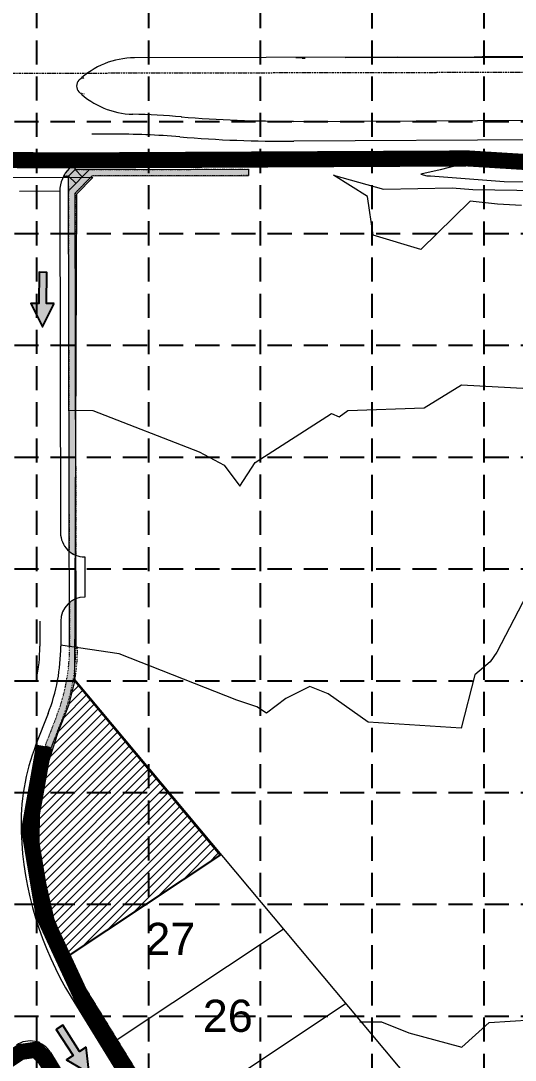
# Model space of a CAD drawing. Extents: x 18544 to 21332, y 16212 to 20668.
# Drawn here: x 19859 to 20166, y 19386 to 20032 of the extents above; entities that cross this region are included whole.
import ezdxf
from ezdxf.enums import TextEntityAlignment as Align

# ---------------------------------------------------------------- set-up
doc = ezdxf.new("R2010")
doc.units = 0
doc.header["$MEASUREMENT"] = 0
for name, pattern in [('DASHDOT', [1, 0.5, -0.25, 0, -0.25]), ('DOT', [0.25, 0, -0.25]), ('HIDDEN', [0.375, 0.25, -0.125])]:
    doc.linetypes.add(name, pattern=pattern)
doc.layers.get('0').update_dxf_attribs({"lineweight": 0})
for name, color, linetype, lineweight in [('13', 7, 'Continuous', 0), ('26', 7, 'Continuous', 0), ('27', 7, 'Continuous', 0), ('28', 7, 'Continuous', 0), ('29', 7, 'Continuous', 0), ('30', 7, 'Continuous', 0), ('33', 7, 'Continuous', 0), ('34', 7, 'Continuous', 0), ('6', 7, 'Continuous', 0), ('60', 7, 'Continuous', 0), ('62', 7, 'Continuous', 0), ('Erosion Blanket', 84, 'Continuous', 0)]:
    doc.layers.add(name, color=color, linetype=linetype, lineweight=lineweight)
for name, color, linetype in [('ARROWS', 7, 'Continuous'), ('GRID', 254, 'HIDDEN'), ('Limits of Disturbance', 1, 'Continuous'), ('SODDED LOT', 2, 'Continuous')]:
    doc.layers.add(name, color=color, linetype=linetype)
doc.styles.get("Standard").update_dxf_attribs({"font": 'ARIAL.TTF'})

# ---------------------------------------------------------------- blocks, each defined once
blk = doc.blocks.new('arrow')
blk.add_lwpolyline([(-67.00679329302966, -25.35842018353742), (-59.3270347441985, -25.41938721699262), (-59.57091179542658, -56.1384215279777), (-51.89114823905948, -56.19938584448118), (-51.64727869913713, -25.48035696739953), (-43.96752265407486, -25.54132400085473), (-55.30425519266737, -2.410587189246144), (-67.00678578172392, -25.35840795725562)], close=True)
at = {"color": 254}
for points in [[(-43.96751955730906, -25.54132267721434), (-67.00679354271597, -25.35841771446121), (-55.30425158724847, -2.410596210431322), (-67.00679354271597, -25.35841771446121)], [(-59.57090883123692, -56.13841801592571), (-51.89115083610795, -56.19938633684342), (-59.32703554756517, -25.41938603537892), (-51.64727755243712, -25.48035435629663)]]:
    blk.add_solid(points, dxfattribs=at)

msp = doc.modelspace()

# ---------------------------------------------------------------- hatches: boundary and pattern name
at = {"layer": '26', "linetype": 'DOT', "lineweight": 0}
h = msp.add_hatch(color=7, dxfattribs=at)
edge = h.paths.add_edge_path(flags=16)
edge.add_line((19888.86493975341, 19702.37511702017), (19888.41006691183, 19926.85063472396))
edge.add_line((19888.41006691183, 19926.85063472396), (19888.39198545183, 19935.77366660665))
edge.add_line((19888.39198545183, 19935.77366660665), (19885.29022910856, 19935.76738160039))
edge.add_line((19885.29022910856, 19935.76738160039), (19885.92250762658, 19936.85769170812))
edge.add_line((19885.92250762658, 19936.85769170812), (19886.55305683157, 19937.79886097598))
edge.add_line((19886.55305683157, 19937.79886097598), (19887.2336496231, 19938.74003024384))
edge.add_line((19887.2336496231, 19938.74003024384), (19888.29457368084, 19939.95153536485))
edge.add_line((19888.29457368084, 19939.95153536485), (19889.36550645467, 19941.03287878048))
edge.add_line((19889.36550645467, 19941.03287878048), (19890.58656999115, 19942.07417243874))
edge.add_line((19890.58656999115, 19942.07417243874), (19891.85767711722, 19942.97529195227))
edge.add_line((19891.85767711722, 19942.97529195227), (19892.3767346263, 19943.30385954772))
edge.add_line((19892.3767346263, 19943.30385954772), (19892.3767346263, 19943.30385954772))
edge.add_line((19892.3767346263, 19943.30385954772), (19892.38387173376, 19939.78176346629))
edge.add_line((19892.38387173376, 19939.78176346629), (19901.35938249153, 19939.79995030366))
edge.add_line((19901.35938249153, 19939.79995030366), (20000.23027391278, 19940.00028974273))
edge.add_line((20000.23027391278, 19940.00028974273), (20000.23837898801, 19936.00029795526))
edge.add_line((20000.23837898801, 19936.00029795526), (19903.0195925718, 19935.80330613422))
edge.add_line((19903.0195925718, 19935.80330613422), (19892.41342573321, 19925.19713929563))
edge.add_line((19892.41342573321, 19925.19713929563), (19892.86879199805, 19700.04248542131))
edge.add_arc((19898.34141847062, 19714.00852850617), 14.99999999999943, 230.8340292565692, 248.6021550273311, ccw=False)
edge.add_line((19888.86788445693, 19702.37873257851), (19888.86493975341, 19702.37511702017))
h = msp.add_hatch(color=7, dxfattribs=at)
edge = h.paths.add_edge_path(flags=16)
edge.add_line((19873.71335906552, 19581.57447604297), (19877.4383931547, 19580.11703957945))
edge.add_line((19877.4383931547, 19580.11703957945), (19884.46044147771, 19598.06455911435))
edge.add_arc((19768.9846, 19643.2454), 123.99991269377, 338.6316845795058, 350.5392074102332)
edge.add_line((19891.29790462134, 19622.86320530292), (19891.18156201565, 19622.17692064689))
edge.add_arc((19768.98460000039, 19643.24540000122), 123.9999126937698, 350.2175758346813, 360.1161042873419)
edge.add_line((19892.98425810419, 19643.49667353435), (19892.92456890774, 19672.9527370098))
edge.add_arc((19898.45287777252, 19659.00864144482), 15, 111.6264616637505, 129.412788109141)
edge.add_line((19888.92933326213, 19670.59751973327), (19888.98426631672, 19643.48856802881))
edge.add_arc((19768.98460000039, 19643.24540000122), 119.9999126937698, -9.782425834681192, 0.11610261797949306, ccw=False)
edge.add_line((19887.23972116186, 19622.85654604621), (19887.35231137166, 19623.52069591737))
edge.add_arc((19768.9846, 19643.2454), 119.99991269377, 338.6316845795059, 350.53920741023325, ccw=False)
edge.add_line((19880.73540738853, 19599.52199557787), (19873.71335906552, 19581.57447604297))
h = msp.add_hatch(color=7, dxfattribs=at)
edge = h.paths.add_edge_path(flags=16)
edge.add_line((19873.71335906552, 19581.57447604297), (19877.4383931547, 19580.11703957945))
edge.add_line((19877.4383931547, 19580.11703957945), (19884.46044147771, 19598.06455911435))
edge.add_arc((19768.9846, 19643.2454), 123.99991269377, 338.6316845795058, 350.5392074102332)
edge.add_line((19891.29790462134, 19622.86320530292), (19891.18156201565, 19622.17692064689))
edge.add_arc((19768.98460000039, 19643.24540000122), 123.9999126937698, 350.2175758346813, 360.1161042873419)
edge.add_line((19892.98425810419, 19643.49667353435), (19892.92456890774, 19672.9527370098))
edge.add_arc((19898.45287777252, 19659.00864144482), 15, 111.6264616637505, 129.412788109141)
edge.add_line((19888.92933326213, 19670.59751973327), (19888.98426631672, 19643.48856802881))
edge.add_arc((19768.98460000039, 19643.24540000122), 119.9999126937698, -9.782425834681192, 0.11610261797949306, ccw=False)
edge.add_line((19887.23972116186, 19622.85654604621), (19887.35231137166, 19623.52069591737))
edge.add_arc((19768.9846, 19643.2454), 119.99991269377, 338.6316845795059, 350.53920741023325, ccw=False)
edge.add_line((19880.73540738853, 19599.52199557787), (19873.71335906552, 19581.57447604297))
at = {"layer": 'SODDED LOT', "linetype": 'Continuous', "lineweight": 0, "ltscale": 5}
h = msp.add_hatch(dxfattribs=at)
h.set_pattern_fill('ANSI31', color=256, scale=30, style=0)
h.set_pattern_definition([(45, (0, 0), (-2.651650429449553, 2.651650429449553), [])])
h.paths.add_polyline_path([(19982.48317049073, 19513.42730023682), (19888.79104856533, 19451.44511937575), (19879.28988184686, 19473.33670031216), (19873.74753011422, 19497.86581511792), (19870.05263493273, 19521.07616298901), (19870.31655473707, 19541.64897699074), (19874.01144991856, 19565.38683371156), (19881.65478393549, 19589.28244591725), (19888.5167346898, 19606.69020682056), (19892.2116477921, 19621.4604234752)])

# ---------------------------------------------------------------- linework, layer by layer
at = {"color": 7, "linetype": 'Continuous', "lineweight": 0}
msp.add_line((20145.64397158116, 20009.99938764916), (20577.83550551469, 20011.9801969512), dxfattribs=at).dxf.unprotected_set("ltscale", 0)
at = {"layer": '26', "color": 7, "linetype": 'DOT', "lineweight": 0}
for p, q in [((19891.85767711722, 19942.97529195227), (19892.3767346263, 19943.30385954772)), ((19891.85767711722, 19942.97529195227), (19892.3767346263, 19943.30385954772)), ((19892.3767346263, 19943.30385954772), (19892.3767346263, 19943.30385954772)), ((19892.3767346263, 19943.30385954772), (19892.38387173376, 19939.78176346629)), ((19892.3767346263, 19943.30385954772), (19892.3767346263, 19943.30385954772)), ((19892.3767346263, 19943.30385954772), (19892.38387173376, 19939.78176346629)), ((19885.29022910856, 19935.76738160039), (19885.92250762658, 19936.85769170812)), ((19885.29022910856, 19935.76738160039), (19885.92250762658, 19936.85769170812)), ((19885.92250762658, 19936.85769170812), (19886.55305683157, 19937.79886097598)), ((19885.92250762658, 19936.85769170812), (19886.55305683157, 19937.79886097598)), ((19886.55305683157, 19937.79886097598), (19887.2336496231, 19938.74003024384)), ((19886.55305683157, 19937.79886097598), (19887.2336496231, 19938.74003024384)), ((19887.2336496231, 19938.74003024384), (19888.29457368084, 19939.95153536485)), ((19887.2336496231, 19938.74003024384), (19888.29457368084, 19939.95153536485)), ((19888.29457368084, 19939.95153536485), (19889.36550645467, 19941.03287878048)), ((19888.29457368084, 19939.95153536485), (19889.36550645467, 19941.03287878048)), ((19889.36550645467, 19941.03287878048), (19890.58656999115, 19942.07417243874)), ((19889.36550645467, 19941.03287878048), (19890.58656999115, 19942.07417243874)), ((19890.58656999115, 19942.07417243874), (19891.85767711722, 19942.97529195227)), ((19890.58656999115, 19942.07417243874), (19891.85767711722, 19942.97529195227)), ((19892.38387173376, 19939.78176346629), (19901.35938249153, 19939.79995030366)), ((19892.38387173376, 19939.78176346629), (19901.35938249153, 19939.79995030366)), ((19901.35938249153, 19939.79995030366), (20000.23027391278, 19940.00028974273)), ((19901.35938249153, 19939.79995030366), (20000.23027391278, 19940.00028974273)), ((20000.23027391278, 19940.00028974273), (20000.23837898801, 19936.00029795526)), ((20000.23027391278, 19940.00028974273), (20000.23837898801, 19936.00029795526)), ((19888.39198545183, 19935.77366660665), (19885.29022910856, 19935.76738160039)), ((19888.39198545183, 19935.77366660665), (19885.29022910856, 19935.76738160039)), ((19888.41006691183, 19926.85063472396), (19888.39198545183, 19935.77366660665)), ((19888.41006691183, 19926.85063472396), (19888.39198545183, 19935.77366660665)), ((19903.0195925718, 19935.80330613422), (19892.41342573321, 19925.19713929563)), ((19903.0195925718, 19935.80330613422), (19892.41342573321, 19925.19713929563)), ((20000.23837898801, 19936.00029795526), (19903.0195925718, 19935.80330613422)), ((20000.23837898801, 19936.00029795526), (19903.0195925718, 19935.80330613422)), ((19888.86493975341, 19702.37511702017), (19888.41006691183, 19926.85063472396)), ((19888.86493975341, 19702.37511702017), (19888.41006691183, 19926.85063472396)), ((19892.41342573321, 19925.19713929563), (19892.86879199805, 19700.04248542131)), ((19892.41342573321, 19925.19713929563), (19892.86879199805, 19700.04248542131)), ((19888.86788445693, 19702.37873257851), (19888.86493975341, 19702.37511702017)), ((19888.86788445693, 19702.37873257851), (19888.86493975341, 19702.37511702017)), ((19892.98425810419, 19643.49667353435), (19892.92456890774, 19672.9527370098)), ((19892.98425810419, 19643.49667353435), (19892.92456890774, 19672.9527370098)), ((19888.92933326213, 19670.59751973327), (19888.98426631672, 19643.48856802881)), ((19888.92933326213, 19670.59751973327), (19888.98426631672, 19643.48856802881)), ((19887.23972116186, 19622.85654604621), (19887.35231137166, 19623.52069591737)), ((19887.23972116186, 19622.85654604621), (19887.35231137166, 19623.52069591737)), ((19891.29790462134, 19622.86320530292), (19891.18156201565, 19622.17692064689)), ((19891.29790462134, 19622.86320530292), (19891.18156201565, 19622.17692064689)), ((19880.73540738853, 19599.52199557787), (19873.71335906552, 19581.57447604297)), ((19880.73540738853, 19599.52199557787), (19873.71335906552, 19581.57447604297)), ((19880.73540738853, 19599.52199557787), (19873.71335906552, 19581.57447604297)), ((19880.73540738853, 19599.52199557787), (19873.71335906552, 19581.57447604297)), ((19884.46044147771, 19598.06455911435), (19877.4383931547, 19580.11703957945)), ((19877.4383931547, 19580.11703957945), (19884.46044147771, 19598.06455911435)), ((19884.46044147771, 19598.06455911435), (19877.4383931547, 19580.11703957945)), ((19877.4383931547, 19580.11703957945), (19884.46044147771, 19598.06455911435)), ((19877.4383931547, 19580.11703957945), (19873.71335906552, 19581.57447604297)), ((19873.71335906552, 19581.57447604297), (19877.4383931547, 19580.11703957945)), ((19877.4383931547, 19580.11703957945), (19873.71335906552, 19581.57447604297)), ((19873.71335906552, 19581.57447604297), (19877.4383931547, 19580.11703957945))]:
    msp.add_line(p, q, dxfattribs=at)
at = {"layer": '26', "color": 7, "linetype": 'Continuous', "lineweight": 0}
for p, q in [((19892.38387173376, 19939.78176346629), (19892.3767346263, 19943.30385954772)), ((19892.38387173376, 19939.78176346629), (19892.3767346263, 19943.30385954772)), ((19888.39198545183, 19935.77366660665), (19892.38387173376, 19939.78176346629)), ((19888.39198545183, 19935.77366660665), (19892.38387173376, 19939.78176346629)), ((19888.41006691183, 19926.85063472396), (19901.35938249153, 19939.79995030366)), ((19888.41006691183, 19926.85063472396), (19901.35938249153, 19939.79995030366)), ((19892.38387173376, 19939.78176346629), (20000.23027391278, 19940.00028974273)), ((19892.38387173376, 19939.78176346629), (20000.23027391278, 19940.00028974273)), ((19892.38387173376, 19939.78176346629), (19896.86253369549, 19935.30310150762)), ((19892.38387173376, 19939.78176346629), (19896.86253369549, 19935.30310150762)), ((20000.23027391278, 19940.00028974273), (20000.23837898801, 19936.00029795526)), ((20000.23027391278, 19940.00028974273), (20000.23837898801, 19936.00029795526)), ((19885.29022910856, 19935.76738160039), (19888.39198545183, 19935.77366660665)), ((19885.29022910856, 19935.76738160039), (19888.39198545183, 19935.77366660665)), ((19888.98426631672, 19643.48856802881), (19888.39198545183, 19935.77366660665)), ((19888.39198545183, 19935.77366660665), (19892.86254212165, 19931.30310993683)), ((19888.98426631672, 19643.48856802881), (19888.39198545183, 19935.77366660665)), ((19888.39198545183, 19935.77366660665), (19892.86254212165, 19931.30310993683)), ((19892.41342573321, 19925.19713929563), (19903.0195925718, 19935.80330613422)), ((19892.41342573321, 19925.19713929563), (19903.0195925718, 19935.80330613422)), ((19903.0195925718, 19935.80330613422), (20000.23837898801, 19936.00029795526)), ((19903.0195925718, 19935.80330613422), (20000.23837898801, 19936.00029795526)), ((19892.98425810419, 19643.49667353435), (19892.41342573626, 19925.19713929563)), ((19892.98425810419, 19643.49667353435), (19892.41342573626, 19925.19713929563))]:
    msp.add_line(p, q, dxfattribs=at)
at = {"layer": '26', "color": 7, "linetype": 'DOT', "lineweight": 0}
for centre, radius, start, end in [((19898.34141847062, 19714.00852850617), 14.99999999999943, 230.8340292565692, 248.6021550273311), ((19898.34141847062, 19714.00852850617), 14.99999999999943, 230.8340292565692, 248.6021550273311), ((19898.45287777252, 19659.00864144482), 15, 111.6264616637505, 129.412788109141), ((19898.45287777252, 19659.00864144482), 15, 111.6264616637504, 129.412788109141), ((19768.98460000039, 19643.24540000122), 119.9999126937698, 350.2175741653188, 0.1161026179794838), ((19768.98460000039, 19643.24540000122), 119.9999126937698, 350.2175741653188, 0.1161026179794837), ((19768.98460000039, 19643.24540000122), 119.9999126937698, 350.2175758346813, 0.1161042873419019), ((19768.98460000039, 19643.24540000122), 119.9999126937698, 350.2175758346813, 0.1161042873419019), ((19768.98460000039, 19643.24540000122), 123.9999126937698, 350.2175758346813, 0.1161042873419019), ((19768.98460000039, 19643.24540000122), 123.9999126937698, 350.2175758346813, 0.1161042873419019), ((19768.9846, 19643.2454000008), 123.9999126937698, 350.2175758346813, 0.1161042873419019), ((19768.98460000039, 19643.24540000122), 123.9999126937698, 350.2175758346813, 0.1161042873419019), ((19768.98460000039, 19643.24540000122), 123.9999126937698, 350.2175758346813, 0.1161042873419019), ((19768.98460000039, 19643.24540000122), 123.9999126937698, 350.2175758346813, 0.1161042873419019), ((19768.9846, 19643.2454000008), 123.9999126937698, 350.2175758346813, 0.1161042873419019), ((19768.98460000039, 19643.24540000122), 123.9999126937698, 350.2175758346813, 0.1161042873419019), ((19768.98460000039, 19643.24540000122), 124.9999126937698, 350.2175758346813, 0.1161042873419019), ((19768.98460000039, 19643.24540000122), 124.9999126937698, 350.2175758346813, 0.1161042873419019), ((19768.9846, 19643.2454), 119.99991269377, 338.6316845795058, 350.5392074102332), ((19768.9846, 19643.2454), 119.99991269377, 338.6316845795059, 350.5392074102332), ((19768.9846, 19643.2454), 119.99991269377, 338.6316845795058, 350.5392074102332), ((19768.9846, 19643.2454), 119.99991269377, 338.6316845795059, 350.5392074102332), ((19768.9846, 19643.2454), 123.99991269377, 338.6316845795058, 350.5392074102332), ((19768.9846, 19643.2454), 123.99991269377, 338.6316845795058, 350.5392074102332), ((19768.9846, 19643.2454), 123.99991269377, 338.6316845795058, 350.5392074102332), ((19768.9846, 19643.2454), 123.99991269377, 338.6316845795058, 350.5392074102332)]:
    msp.add_arc(centre, radius, start, end, dxfattribs=at)
at = {"layer": '27', "color": 7, "linetype": 'Continuous', "lineweight": 0}
for p, q in [((20093.24283863033, 20009.58294019288), (19929.32305242775, 20009.25074975433)), ((20093.24283863033, 20009.58294019288), (19929.32305242775, 20009.25074975433)), ((20033.6146, 20008.9621), (20035.5898, 20008.9532)), ((20035.5888, 20009.4532), (20033.62153950316, 20009.47958126164)), ((20060.4404, 20009.504), (20182.5516, 20010.1688)), ((20093.24283863033, 20009.58294019288), (20182.5539, 20009.6688)), ((20093.24283863033, 20009.58294019288), (20182.5539, 20009.6688)), ((19926.1020169805, 19946.35016571245), (19902.87067452315, 19946.30308570208)), ((19926.1020169805, 19946.35016571245), (19902.87067452315, 19946.30308570208)), ((20033.2772, 19944.8877), (20130.704, 19945.3132)), ((20033.2772, 19944.8877), (20130.704, 19945.3132)), ((19882.91124697104, 19926.26259611805), (19883.34144927213, 19713.97813051546)), ((19882.91124697104, 19926.26259611805), (19883.34144927213, 19713.97813051546)), ((19898.37181723075, 19699.00855930967), (19898.42248182928, 19674.00861064791)), ((19898.37181723075, 19699.00855930967), (19898.42248182928, 19674.00861064791)), ((19883.45290857265, 19658.97824345531), (19883.48432156133, 19643.47742140568)), ((19883.45290857265, 19658.97824345531), (19883.48432156133, 19643.47742140568)), ((19875.61348551897, 19601.52597071139), (19868.06708551897, 19582.23827071139)), ((19875.61348551897, 19601.52597071139), (19868.06708551897, 19582.23827071139)), ((19889.95226206244, 19425.22048530839), (20004.62706206244, 19238.96088530839)), ((19889.95226206244, 19425.22048530839), (20004.62706206244, 19238.96088530839)), ((19877.03562460097, 19390.88572952666), (19979.93213793756, 19223.75691469161)), ((19877.03562460097, 19390.88572952666), (19979.93213793756, 19223.75691469161))]:
    msp.add_line(p, q, dxfattribs=at)
for centre, radius, start, end in [((19929.42437935044, 19959.25085242726), 49.99999999999746, 90.11611218163262, 133.7988199678369), ((19929.42437935044, 19959.25085242726), 49.99999999999746, 90.1161121816326, 133.7988199678369), ((19898.27860545671, 19991.73070415968), 5, 133.7988199678369, 226.1380881197377), ((19898.27860545671, 19991.73070415968), 5, 133.7988199678369, 226.1380881197377), ((19929.4601260258, 20024.17623967693), 50.00000000001445, 226.1380881197377, 268.6630094593816), ((19929.4601260258, 20024.17623967693), 50.00000000001445, 226.1380881197377, 268.6630094593816), ((19916.33544326484, 19461.82937812043), 512.5, 85.2608196548527, 88.66300945938166), ((19916.33544326484, 19461.82937812043), 512.5, 85.2608196548527, 88.66300945938166), ((20023.7414640659, 20757.38483686981), 787.5000000004469, 265.2431244096366, 270.3266066679553), ((20023.7414640659, 20757.38483686981), 787.5000000004469, 265.2431244096366, 270.3266066679553), ((19902.91120590394, 19926.30312677114), 20, 90.1161139310214, 180.1161118519479), ((19902.91120590394, 19926.30312677114), 20, 90.11611393102136, 180.1161118519479), ((19927.11530140241, 19446.35119245997), 500, 87.0882830589211, 90.11611392118768), ((19927.11530140241, 19446.35119245997), 500, 87.0882830589211, 90.11611392118766), ((20003.31106589321, 20944.41467758799), 999.99999999989, 267.0882830589211, 271.450702742512), ((20003.31106589321, 20944.41467758799), 999.99999999989, 267.0882830589211, 271.450702742512), ((19898.34141847101, 19714.00852850659), 15, 180.1161118520327, 270.116114786896), ((19898.34141847101, 19714.00852850659), 15, 180.1161118520327, 270.116114786896), ((19898.45287777252, 19659.00864144482), 15, 90.11611478689605, 180.116111851185), ((19898.45287777252, 19659.00864144482), 15, 90.11611478689603, 180.116111851185), ((19768.9846, 19643.2454), 114.49991269377, 338.6316845795058, 0.1161042873419528), ((19768.9846, 19643.2454), 114.49991269377, 338.6316845795058, 0.1161042873419528), ((19994.2525, 19532.86730000001), 135.5000058195214, 158.6317012805906, 182.073092527882), ((19994.2525, 19532.86730000001), 135.5000058195214, 158.6317012805906, 182.073092527882), ((20069.2034, 19535.5803), 210.5000618777054, 182.0730709639272, 211.6194235876712), ((20069.2034, 19535.5803), 210.5000618777054, 182.0730709639272, 211.6194235876712), ((19864.26238798487, 19383.02160679453), 15, 31.61943924866819, 123.8536132684306), ((19864.26238798487, 19383.02160679453), 15, 31.61943924866819, 123.8536132684306)]:
    msp.add_arc(centre, radius, start, end, dxfattribs=at)
msp.add_open_spline([(20130.704, 19945.3132), (20144.2562, 19945.0664), (20168.962, 19944.6165), (20193.6482, 19943.3628), (20204.7706, 19942.5097)], degree=3, knots=[0, 0, 0, 0, 0.5485485347679576, 1, 1, 1, 1], dxfattribs=at)
msp.add_open_spline([(20130.704, 19945.3132), (20144.2562, 19945.0664), (20168.962, 19944.6165), (20193.6482, 19943.3628), (20204.7706, 19942.5097)], degree=3, knots=[0, 0, 0, 0, 0.5485485347679576, 1, 1, 1, 1], dxfattribs=at)
at = {"layer": '28', "color": 7, "linetype": 'Continuous', "lineweight": 0}
msp.add_line((20033.275, 19945.3877), (20130.7018, 19945.8132), dxfattribs=at)
msp.add_line((20033.275, 19945.3877), (20130.7018, 19945.8132), dxfattribs=at)
msp.add_open_spline([(20130.7131, 19945.8131), (20143.8404, 19945.574), (20156.9705, 19945.335), (20181.6767, 19944.471), (20193.2537, 19943.8945), (20204.8088, 19943.0083)], degree=3, knots=[0, 0, 0, 0, 0.5313475977309735, 0.5313475977309735, 1, 1, 1, 1], dxfattribs=at)
msp.add_open_spline([(20130.7131, 19945.8131), (20143.8404, 19945.574), (20156.9705, 19945.335), (20181.6767, 19944.471), (20193.2537, 19943.8945), (20204.8088, 19943.0083)], degree=3, knots=[0, 0, 0, 0, 0.5313475977309735, 0.5313475977309735, 1, 1, 1, 1], dxfattribs=at)
at = {"layer": '29', "color": 7, "linetype": 'DOT', "lineweight": 0}
for centre, radius, start, end in [((19898.12281190727, 19991.68748520158), 5.000000000023718, 90.11604535660878, 146.1710227553637), ((19898.12281190727, 19991.68748520158), 5.000000000023718, 90.11604535660877, 146.1710227553637), ((19898.26401883204, 19991.79384341153), 5.000000000001014, 197.7666410955467, 270.1161860513457), ((19898.26401883204, 19991.79384341153), 5.000000000001014, 197.7666410955467, 270.1161860513457)]:
    msp.add_arc(centre, radius, start, end, dxfattribs=at)
at = {"layer": '30', "color": 7, "linetype": 'Continuous', "lineweight": 0}
for p, q in [((20581.7909539079, 19972.64044377575), (20028.23837136143, 19969.3976592822)), ((19915.32215886715, 19961.82835137486), (19902.83926270638, 19961.80305387433)), ((19915.32215886715, 19961.82835137486), (19902.83926270638, 19961.80305387433)), ((20581.8612502945, 19960.64064967803), (20028.42788982513, 19957.39856360363)), ((19882.91124697104, 19926.26259611805), (19857.91131344035, 19926.21193179113)), ((19882.91124697104, 19926.26259611805), (19857.91131344035, 19926.21193179113)), ((19870.45293526719, 19658.95189852901), (19870.48434825587, 19643.45107647938))]:
    msp.add_line(p, q, dxfattribs=at)
for centre, radius, start, end in [((19916.33544326484, 19461.82937812043), 500, 85.2608196548527, 90.11611391830544), ((19916.33544326484, 19461.82937812043), 500, 85.2608196548527, 90.11611391830543), ((20023.7414640659, 20757.38483686981), 800.000000000447, 265.2608196548526, 270.3356424409891), ((20023.7414640659, 20757.38483686981), 800.000000000447, 265.2608196548526, 270.3356424409891), ((19768.9846, 19643.2454), 101.49991269377, 348.4203960235229, 0.1161042873419019)]:
    msp.add_arc(centre, radius, start, end, dxfattribs=at)
at = {"layer": '33', "color": 7, "linetype": 'Continuous', "lineweight": 0}
for p, q in [((19888.10600034181, 19450.7053999115), (19983.03140034181, 19513.7968999115)), ((19888.10600034181, 19450.7053999115), (19983.03140034181, 19513.7968999115)), ((19918.50740034181, 19398.8677999115), (20021.85770034181, 19467.5587999115)), ((19918.50740034181, 19398.8677999115), (20021.85770034181, 19467.5587999115)), ((19949.98290034181, 19347.7439999115), (20060.68400034181, 19421.3206999115)), ((19949.98290034181, 19347.7439999115), (20060.68400034181, 19421.3206999115))]:
    msp.add_line(p, q, dxfattribs=at)
at = {"layer": '34', "color": 7, "linetype": 'HIDDEN', "lineweight": 0}
for p, q in [((19878.36965106052, 19579.7526804651), (19877.84517878353, 19578.41219176001)), ((19898.8936, 19430.7254), (20013.5684, 19244.4658))]:
    msp.add_line(p, q, dxfattribs=at)
for centre, radius, start, end in [((19994.2525, 19532.86730000001), 125.0000058195214, 158.6318530988156, 182.073092527882), ((20069.2034, 19535.58030000001), 199.999998664625, 182.0730698317752, 211.619425468883)]:
    msp.add_arc(centre, radius, start, end, dxfattribs=at)
msp.add_point((19869.20375964843, 19535.17440943938), dxfattribs=at)
at = {"layer": '6', "color": 254, "linetype": 'DASHDOT', "lineweight": 0}
msp.add_line((19386.32118743858, 19998.75638254036), (20569.81664330271, 20001.15478652303), dxfattribs=at)
msp.add_line((19386.32118743858, 19998.75638254036), (20569.81664330271, 20001.15478652303), dxfattribs=at)
at = {"layer": '6', "color": 254, "linetype": 'Continuous', "lineweight": 0}
for points in [[(20171.36203993042, 19944.45822139958), (20164.72666172063, 19944.57398089236), (20150.03312096011, 19944.84612440565), (20136.17032696616, 19944.01877693411), (20119.40208321787, 19939.65954707785), (20107.45610690939, 19936.90404220405), (20111.22199658498, 19935.8693910062), (20113.5208331492, 19935.9053712241), (20159.30771884213, 19932.44053671682), (20175.1512362743, 19932.22226765954)], [(20171.36203993042, 19944.45822139958), (20164.72666172063, 19944.57398089236), (20150.03312096011, 19944.84612440565), (20136.17032696616, 19944.01877693411), (20119.40208321787, 19939.65954707785), (20107.45610690939, 19936.90404220405), (20111.22199658498, 19935.8693910062), (20113.5208331492, 19935.9053712241), (20159.30771884213, 19932.44053671682), (20175.1512362743, 19932.22226765954)], [(20170.00946356395, 19917.49783513291), (20155.1386464919, 19918.22948649556), (20138.03787090365, 19920.15900471511), (20107.51770307016, 19890.09827202369), (20077.85584504532, 19898.96524463027), (20074.18500206916, 19923.05929565722), (20053.1020803003, 19936.21155888241), (20084.2259873745, 19927.66048847011), (20126.85529214148, 19928.32770065005), (20139.7964923307, 19927.34840021668), (20180.86854083377, 19926.78256896573)], [(20170.00946356395, 19917.49783513291), (20155.1386464919, 19918.22948649556), (20138.03787090365, 19920.15900471511), (20107.51770307016, 19890.09827202369), (20077.85584504532, 19898.96524463027), (20074.18500206916, 19923.05929565722), (20053.1020803003, 19936.21155888241), (20084.2259873745, 19927.66048847011), (20126.85529214148, 19928.32770065005), (20139.7964923307, 19927.34840021668), (20180.86854083377, 19926.78256896573)], [(19888.48026494889, 19790.09968704552), (19903.52841407819, 19789.98144816431), (19969.51757353435, 19764.30498907743), (19985.11632056948, 19755.9132604236), (19994.77049969787, 19742.93322133549), (20004.4736785638, 19757.71041572008), (20051.89872213202, 19788.16812924894), (20056.69225876339, 19786.14433111362), (20062.03212022156, 19789.96011967528), (20109.52204139531, 19791.68876618549), (20132.81528262886, 19805.89706218452), (20174.53412928862, 19803.76272005677)], [(19888.48026494889, 19790.09968704552), (19903.52841407819, 19789.98144816431), (19969.51757353435, 19764.30498907743), (19985.11632056948, 19755.9132604236), (19994.77049969787, 19742.93322133549), (20004.4736785638, 19757.71041572008), (20051.89872213202, 19788.16812924894), (20056.69225876339, 19786.14433111362), (20062.03212022156, 19789.96011967528), (20109.52204139531, 19791.68876618549), (20132.81528262886, 19805.89706218452), (20174.53412928862, 19803.76272005677)], [(20199.69163511155, 19726.14223830988), (20154.73724993438, 19639.8099863918), (20150.48165588549, 19633.70593724174), (20141.06940115665, 19625.59235866268), (20132.46766935636, 19592.53120665304), (20074.60675889157, 19596.1891514359), (20049.73717134922, 19613.85172535478), (20038.40037219764, 19618.32850186773), (20023.5380442732, 19610.9369444319), (20011.35411909543, 19601.84402848903), (20005.43297396771, 19605.78181460311), (19992.90689223609, 19609.86982844935), (19919.83720952483, 19638.64402621235), (19883.33093630442, 19644.14906985998)], [(20199.69163511155, 19726.14223830988), (20154.73724993438, 19639.8099863918), (20150.48165588549, 19633.70593724174), (20141.06940115665, 19625.59235866268), (20132.46766935636, 19592.53120665304), (20074.60675889157, 19596.1891514359), (20049.73717134922, 19613.85172535478), (20038.40037219764, 19618.32850186773), (20023.5380442732, 19610.9369444319), (20011.35411909543, 19601.84402848903), (20005.43297396771, 19605.78181460311), (19992.90689223609, 19609.86982844935), (19919.83720952483, 19638.64402621235), (19883.33093630442, 19644.14906985998)], [(20069.50083381353, 19409.93823422477), (20082.88352071596, 19409.9741239021), (20099.89430425428, 19402.9877011536), (20132.96629156164, 19394.13266232795), (20150.04301526536, 19409.57677930845), (20176.02341091952, 19411.15603221839)], [(20069.50083381353, 19409.93823422477), (20082.88352071596, 19409.9741239021), (20099.89430425428, 19402.9877011536), (20132.96629156164, 19394.13266232795), (20150.04301526536, 19409.57677930845), (20176.02341091952, 19411.15603221839)]]:
    msp.add_lwpolyline(points, dxfattribs=at)
at = {"layer": '60', "color": 7, "linetype": 'Continuous', "lineweight": 0}
for p, q in [((20029.75341582995, 20009.47804908597), (20033.62153950316, 20009.47958126164)), ((20033.62153950316, 20009.47958126164), (20033.62153950316, 20009.47958126164)), ((20033.62153950316, 20009.47958126164), (20033.62153950316, 20009.47958126164)), ((20060.4404, 20009.504), (20182.4181301645, 20010.16807336039))]:
    msp.add_line(p, q, dxfattribs=at)
at = {"layer": '62', "color": 7, "linetype": 'Continuous', "lineweight": 0}
msp.add_lwpolyline([(20162.7918, 19299.7208), (19892.28434628742, 19622.69882542497), (19893.4143, 19924.7838), (19903.4143, 19934.7838), (19783.39416566057, 19934.56093419904)], dxfattribs=at)
at = {"layer": 'Erosion Blanket', "linetype": 'Continuous', "lineweight": 0, "const_width": 10, "flags": 128}
msp.add_lwpolyline([(20965.90431793652, 18420.07913322786), (20960.36121794485, 18419.05882869936), (20935.85489724438, 18408.41863062501), (20831.78878842815, 18363.71924796157), (20822.11804463306, 18363.71924796157), (20818.17754532459, 18369.41376971098), (20575.70351729062, 18931.92228430385), (20567.72288906914, 18976.88930435481), (20533.3867875285, 18995.13300675343), (20488.49383680881, 18977.70206388512), (20357.21536635987, 18964.79343086725), (20258.55608747866, 18948.92043535996), (20125.79434656012, 18901.79508331527), (20116.97127632306, 18901.54955561294), (20110.71365945565, 18909.58871217528), (20091.94085166806, 18968.54239410446), (20068.75098567308, 19083.29238706569), (20044.06731680648, 19172.33005879595), (20011.12705823577, 19238.81685981617), (19896.41220284376, 19425.21728519523), (19872.82416067491, 19476.01661980562), (19863.85493956434, 19529.30138314153), (19873.04215534943, 19581.37243495728)], dxfattribs=at)
msp.add_lwpolyline([(19348.06237409321, 18770.50852293772), (19343.60756401446, 18779.14187435876), (19223.51777390273, 18972.71336394159), (19222.63694633053, 18982.10142231549), (19228.65592454089, 18988.26235760409), (19342.73989408332, 19049.00664268023), (19385.93410420325, 19074.33536204547), (19470.4034671924, 19130.47663574791), (19858.58649768037, 19391.18989353628), (19868.14365737388, 19392.54446930735), (19873.36283460173, 19387.32939713635), (19955.21535697479, 19254.08942379853), (19997.9440313939, 19179.49439396511), (19997.79470746726, 19169.84050355443), (19991.1625831827, 19165.31484090973), (19915.75106270776, 19127.51187467456), (19783.79356993105, 19038.98148305962), (19651.15818324637, 18950.25355793703), (19517.53530029926, 18862.56694506078), (19435.90003199981, 18811.5355408173), (19373.41243617755, 18773.2818933852), (19362.21767035573, 18766.34850243568), (19353.79855481791, 18765.51649364605), (19350.46789687378, 18768.4747366998)], close=True, dxfattribs=at)
at = {"layer": 'GRID', "color": 252, "linetype": 'HIDDEN', "ltscale": 60}
for p, q in [((19868.66440607307, 16562.62216667776), (19868.66440607307, 20595.39356273969)), ((19938.19191381584, 16562.61123549959), (19938.19191381584, 20595.39356273969)), ((20007.71942155861, 16562.60030432143), (20007.71942155861, 20595.39356273969)), ((20077.24692930157, 16562.58937314326), (20077.24692930157, 20595.39356273969)), ((20146.77443704434, 16562.5784419651), (20146.77443704434, 20595.39356273969)), ((18617.1692667028, 19969.64599305456), (21259.21456092906, 19969.64599305456)), ((18617.1692667028, 19900.1184853116), (21259.21456092906, 19900.1184853116)), ((18617.1692667028, 19830.59097756883), (21259.21456092906, 19830.59097756883)), ((18617.1692667028, 19761.06346982605), (21259.21456092906, 19761.06346982605)), ((18617.1692667028, 19691.53596208309), (21259.21456092906, 19691.53596208309)), ((18617.1692667028, 19622.00845434051), (21259.21456092906, 19622.00845434051)), ((18617.1692667028, 19552.48094659755), (21259.21456092906, 19552.48094659755)), ((18617.1692667028, 19482.95343885497), (21259.21456092906, 19482.95343885497)), ((18617.1692667028, 19413.42593111201), (21259.21456092906, 19413.42593111201))]:
    msp.add_line(p, q, dxfattribs=at)
at = {"layer": 'Limits of Disturbance', "linetype": 'HIDDEN', "lineweight": 0, "ltscale": 140, "const_width": 10, "flags": 128}
msp.add_lwpolyline([(20649.39273930971, 17199.31674082595), (20652.11629703537, 17200.17626569433), (20760.22095488033, 17540.84321024906), (21094.71528937115, 17580.09820895173), (21111.08335009377, 17505.68238223941), (21170.00828336229, 17520.40198972635), (21169.55708560888, 17602.84012199291), (21132.49586569911, 17880.58007111001), (21077.07271055015, 18149.78504763914), (21008.04535647234, 18392.09764355298), (20979.78729273003, 18497.67684859262), (20950.49485191584, 18552.64615672319), (20728.60589451979, 19075.85215499005), (20683.7234868865, 19228.33200046866), (20609.19507575501, 19883.34164416393), (20558.45563061833, 19931.79373186579), (20355.67328030917, 19933.1756033307), (20136.71081500824, 19946.69630421625), (19893.14573443052, 19945.46716516199), (19375.86724338917, 19948.0899660523), (19375.86724338917, 20019.02343670571), (18644.12966017932, 20020.38755124361), (18643.86655037828, 18862.94474469803), (18827.85987424147, 18805.32069033743), (19033.82251093761, 18530.9204138048), (19537.80926371655, 17889.58614467748), (19393.55476420861, 17737.74032426579), (19433.0876518115, 17690.35333815434), (19586.98811217929, 17852.6757169447), (19779.3637587498, 17824.91004951789), (19787.14021780715, 17612.768528032), (19929.12554649792, 17404.46277861026), (20476.52090121098, 17144.76028972174), (20480.72879795804, 17146.08825566262)], dxfattribs=at)
at = {"layer": 'SODDED LOT', "linetype": 'Continuous', "lineweight": 0, "ltscale": 5, "flags": 128}
msp.add_lwpolyline([(19982.48317049073, 19513.42730023682), (19888.79104856533, 19451.44511937575), (19879.28988184686, 19473.33670031216), (19873.74753011422, 19497.86581511792), (19870.05263493273, 19521.07616298901), (19870.31655473707, 19541.64897699074), (19874.01144991856, 19565.38683371156), (19881.65478393549, 19589.28244591725), (19888.5167346898, 19606.69020682056), (19892.2116477921, 19621.4604234752)], close=True, dxfattribs=at)

# ---------------------------------------------------------------- block references
at = {"layer": 'ARROWS', "linetype": 'Continuous', "lineweight": 0, "ltscale": 5, "zscale": 0.63}
for p, xscale, yscale, rotation in [((19837.27179704545, 19840.50718437446), 0.6299999999973807, 0.6299999999973807, 180), ((19872.8241977492, 19357.58382786948), 0.6300000000047121, 0.6300000000047121, 213.3684375202414)]:
    msp.add_blockref('arrow', p, dxfattribs=dict(at, xscale=xscale, yscale=yscale, rotation=rotation))

# ---------------------------------------------------------------- texts
at = {"layer": '13', "color": 7, "linetype": 'Continuous', "lineweight": 0}
for s, p in [('27', (19951.6057, 19461.6059)), ('26', (19987.3538, 19413.6521))]:
    msp.add_text(s, height=20, dxfattribs=at).set_placement(p, align=Align.MIDDLE)

doc.saveas('drawing.dxf')
